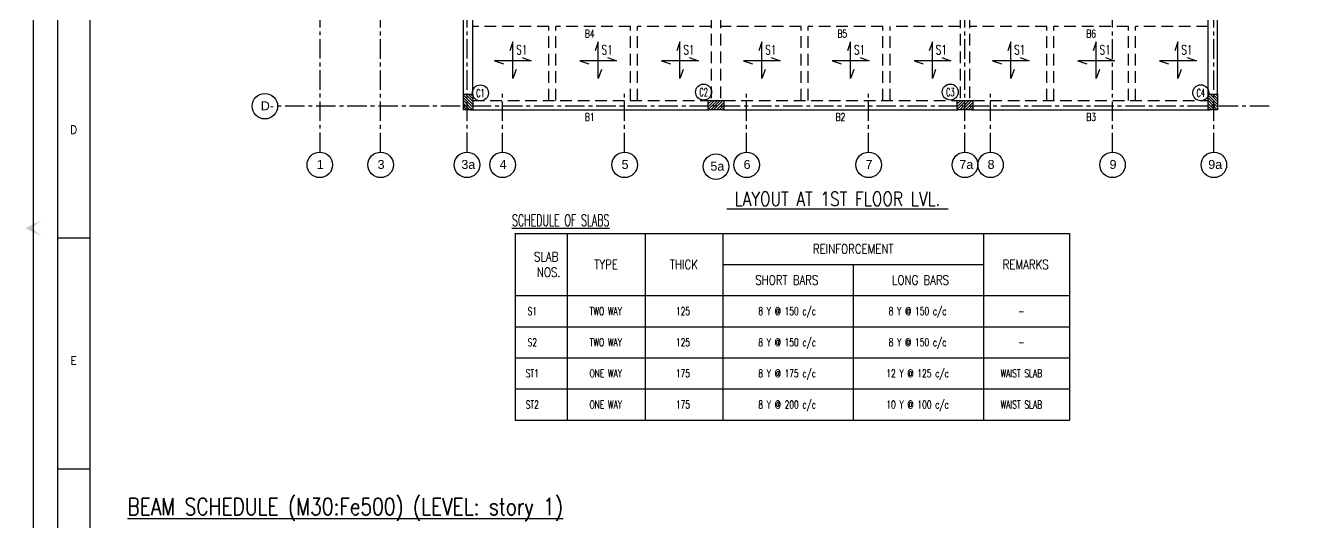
# Model space of a CAD drawing. Header units: millimetres. Extents: x 2659630 to 6742168, y -2425387 to -732288.
# Drawn here: x 4017028 to 4057811, y -1214830 to -1198858 of the extents above; entities that cross this region are included whole.
import ezdxf
from ezdxf.enums import TextEntityAlignment as Align

# ---------------------------------------------------------------- set-up
doc = ezdxf.new("R2010")
doc.units = ezdxf.units.MM
doc.linetypes.add('CENTER', pattern=[2, 1.25, -0.25, 0.25, -0.25])
doc.linetypes.add('HIDDEN2', pattern=[0.1875, 0.125, -0.0625])
for name, color, linetype in [('FRAME TABLE', 5, 'Continuous'), ('PNA', 8, 'Continuous'), ('S-BEAM INNER', 4, 'HIDDEN2'), ('S-BEAM NO', 3, 'Continuous'), ('S-BEAM OUTER', 4, 'Continuous'), ('S-COLUMN', 1, 'Continuous'), ('S-COLUMN CIRCLE', 9, 'Continuous'), ('S-COLUMN HATCH', 8, 'Continuous'), ('S-COLUMN NO', 2, 'Continuous'), ('S-GRIDE CIRCLE', 8, 'Continuous'), ('S-GRIDE LINE', 8, 'CENTER'), ('S-GRIDE NO', 1, 'Continuous'), ('S-SLAB MARK', 3, 'Continuous'), ('S-SLAB NO', 3, 'Continuous'), ('S-TITIL', 6, 'Continuous'), ('TEXT MIDIUM', 2, 'Continuous'), ('TEXT SCHEDULE SLAB', 4, 'Continuous'), ('TITLE', 6, 'Continuous')]:
    doc.layers.add(name, color=color, linetype=linetype)
doc.styles.add('Arial', font='arial.ttf', dxfattribs={"height": 123})
doc.styles.add('ROMANS', font='r.shx', dxfattribs={"width": 0.7})

# ---------------------------------------------------------------- blocks, each defined once
blk = doc.blocks.new('FOLDER')
at = {"layer": 'PNA'}
for points in [[(-1250, 2500), (0, 0), (0, 1000)], [(1250, 2500), (0, 0), (0, 1000)]]:
    blk.add_solid(points, dxfattribs=at)
blk = doc.blocks.new('A1_SHEET.')
at = {"flags": 128}
blk.add_lwpolyline([(0, 0), (0, 594), (841, 594), (841, 0)], close=True, dxfattribs=at)
at = {"layer": 'PNA'}
for p, q in [((7.5, 298.2), (17.5, 298.2)), ((7.5, 226.45), (17.5, 226.45))]:
    blk.add_line(p, q, dxfattribs=at)
at = {"layer": 'PNA', "color": 1}
for points in [[(7.5, 6.2), (833.5, 6.2), (833.5, 587.8), (7.5, 587.8)], [(17.5, 11.2), (828.5, 11.2), (828.5, 582.8), (17.5, 582.8)]]:
    blk.add_lwpolyline(points, close=True, dxfattribs=at)
at = {"layer": 'PNA', "xscale": 0.0020000000001672, "yscale": 0.0020000000001672, "zscale": 0.0020000000001672, "rotation": 270}
blk.add_blockref('FOLDER', (-2.5, 301.2), dxfattribs=at)
at = {"layer": 'PNA', "style": 'ROMANS'}
for s, p in [('D', (12.5, 331.8)), ('E', (12.5, 260.05))]:
    blk.add_text(s, height=2.5, dxfattribs=at).set_placement(p, align=Align.MIDDLE)

msp = doc.modelspace()

# ---------------------------------------------------------------- hatches: boundary and pattern name
at = {"layer": 'S-COLUMN HATCH', "true_color": 0x939598}
h = msp.add_hatch(dxfattribs=at)
h.set_pattern_fill('ANSI31', color=252, scale=20, angle=270)
h.set_pattern_definition([(315, (3156471.73, -4851884.89), (44.9012806, 44.9012806), [])])
h.paths.add_polyline_path([(4031101.874, -1201568.166), (4031101.874, -1201068.168), (4031401.876, -1201068.168), (4031401.876, -1201568.166)])
h = msp.add_hatch(dxfattribs=at)
h.set_pattern_fill('ANSI31', color=252, scale=20, angle=270)
h.set_pattern_definition([(315, (3180401.73, -4851884.89), (44.9012806, 44.9012806), [])])
h.paths.add_polyline_path([(4055031.871, -1201568.166), (4055031.871, -1201068.168), (4055331.874, -1201068.168), (4055331.874, -1201568.166)])
h = msp.add_hatch(dxfattribs=at)
h.set_pattern_fill('ANSI31', color=252, scale=20, angle=180)
h.set_pattern_definition([(225, (388651.69, -326638.02), (44.9012806, -44.9012806), [])])
h.paths.add_polyline_path([(4038968.417, -1201268.164), (4039468.415, -1201268.164), (4039468.415, -1201568.166), (4038968.417, -1201568.166)])
h = msp.add_hatch(dxfattribs=at)
h.set_pattern_fill('ANSI31', color=252, scale=20, angle=180)
h.set_pattern_definition([(225, (396651.764, -326638.02), (44.9012806, -44.9012806), [])])
h.paths.add_polyline_path([(4046968.488, -1201268.164), (4047468.487, -1201268.164), (4047468.487, -1201568.166), (4046968.488, -1201568.166)])

# ---------------------------------------------------------------- linework, layer by layer
at = {"layer": 'FRAME TABLE', "color": 7}
for p, q in [((4032760.792, -1205538.035), (4050572.562, -1205538.035)), ((4032760.792, -1205538.035), (4032760.792, -1211538.035)), ((4034437.803, -1205538.035), (4034437.803, -1211538.035)), ((4036937.803, -1205538.035), (4036937.803, -1211538.035)), ((4039437.803, -1205538.035), (4039437.803, -1211538.035)), ((4047819.05, -1205538.035), (4047819.05, -1211538.035)), ((4050572.562, -1205538.035), (4050572.562, -1211538.035)), ((4043628.427, -1206538.035), (4043628.427, -1211538.035)), ((4032760.792, -1207538.035), (4050572.562, -1207538.035)), ((4032760.792, -1211538.035), (4050572.562, -1211538.035))]:
    msp.add_line(p, q, dxfattribs=at)
at = {"layer": 'FRAME TABLE'}
for p, q in [((4039437.803, -1206538.035), (4047819.05, -1206538.035)), ((4032760.792, -1208538.035), (4050572.562, -1208538.035)), ((4032760.792, -1209538.035), (4050572.562, -1209538.035)), ((4032760.792, -1209538.035), (4050572.562, -1209538.035)), ((4032760.792, -1210538.035), (4050572.562, -1210538.035)), ((4032760.792, -1210538.035), (4050572.562, -1210538.035))]:
    msp.add_line(p, q, dxfattribs=at)
at = {"layer": 'S-BEAM INNER', "ltscale": 3000}
for p, q in [((4039068.421, -1196318.166), (4039068.421, -1201268.164)), ((4039368.421, -1196318.166), (4039368.421, -1201268.164)), ((4047068.488, -1196318.166), (4047068.488, -1201268.164)), ((4047368.488, -1196318.166), (4047368.488, -1201268.164)), ((4033844.081, -1198898.165), (4031401.871, -1198898.165)), ((4033844.081, -1201268.166), (4033844.081, -1198898.165)), ((4034074.081, -1201268.166), (4034074.081, -1198898.165)), ((4036471.285, -1198898.165), (4034074.081, -1198898.165)), ((4036471.285, -1201268.166), (4036471.285, -1198898.165)), ((4036701.285, -1201268.166), (4036701.285, -1198898.165)), ((4039068.421, -1198898.165), (4036701.285, -1198898.165)), ((4041955.751, -1198898.312), (4039368.421, -1198898.312)), ((4041955.751, -1201268.166), (4041955.751, -1198898.312)), ((4042185.751, -1201268.166), (4042185.751, -1198898.312)), ((4044582.956, -1198898.312), (4042185.751, -1198898.312)), ((4044582.956, -1201268.166), (4044582.956, -1198898.312)), ((4044812.956, -1201268.166), (4044812.956, -1198898.312)), ((4047068.488, -1198898.312), (4044812.956, -1198898.312)), ((4049845.752, -1198898.312), (4047368.488, -1198898.312)), ((4049845.752, -1201268.168), (4049845.752, -1198898.312)), ((4050075.752, -1201268.168), (4050075.752, -1198898.312)), ((4052472.956, -1198898.312), (4050075.752, -1198898.312)), ((4052472.956, -1201268.167), (4052472.956, -1198898.312)), ((4055031.874, -1198898.312), (4052702.956, -1198898.312)), ((4052702.956, -1201268.167), (4052702.956, -1198898.312)), ((4031401.874, -1201268.166), (4038968.417, -1201268.166)), ((4039468.415, -1201268.166), (4046968.488, -1201268.166)), ((4047468.487, -1201268.169), (4055031.871, -1201268.166))]:
    msp.add_line(p, q, dxfattribs=at)
at = {"layer": 'S-BEAM OUTER', "ltscale": 2500}
for p, q in [((4031101.871, -1201068.166), (4031101.871, -1196233.166)), ((4031401.871, -1201068.166), (4031401.871, -1196233.166)), ((4055031.871, -1201068.168), (4055031.871, -1196233.166)), ((4055331.871, -1201118.166), (4055331.871, -1196233.166)), ((4031331.874, -1201568.166), (4038993.417, -1201568.166)), ((4039443.415, -1201568.166), (4046993.483, -1201568.166)), ((4047443.482, -1201568.169), (4055101.838, -1201568.166))]:
    msp.add_line(p, q, dxfattribs=at)
at = {"layer": 'S-COLUMN', "color": 1}
for points in [[(4031101.874, -1201568.166), (4031101.874, -1201068.168), (4031401.876, -1201068.168), (4031401.876, -1201568.166)], [(4055031.871, -1201568.166), (4055031.871, -1201068.168), (4055331.874, -1201068.168), (4055331.874, -1201568.166)], [(4038968.417, -1201268.164), (4039468.415, -1201268.164), (4039468.415, -1201568.166), (4038968.417, -1201568.166)], [(4046968.488, -1201268.164), (4047468.487, -1201268.164), (4047468.487, -1201568.166), (4046968.488, -1201568.166)]]:
    msp.add_lwpolyline(points, close=True, dxfattribs=at)
at = {"layer": 'S-COLUMN CIRCLE'}
for centre in [(4031650.101, -1201026.045), (4038820.666, -1200998.988), (4046745.966, -1200998.245), (4054796.654, -1201022.638)]:
    msp.add_circle(centre, 257.143, dxfattribs=at)
at = {"layer": 'S-GRIDE CIRCLE'}
for centre in [(4024722.417, -1201453.166), (4024722.417, -1201453.166), (4024722.417, -1201453.166), (4026486.879, -1203338.727), (4026486.879, -1203338.727), (4026486.879, -1203338.727), (4028441.879, -1203338.727), (4028441.879, -1203338.727), (4028441.879, -1203338.727), (4031216.879, -1203338.727), (4031216.879, -1203338.727), (4031216.879, -1203338.727), (4032361.879, -1203338.727), (4032361.879, -1203338.727), (4032361.879, -1203338.727), (4036281.879, -1203338.727), (4036281.879, -1203338.727), (4036281.879, -1203338.727), (4039218.421, -1203394.399), (4039218.421, -1203394.399), (4039218.421, -1203394.399), (4040201.879, -1203338.727), (4040201.879, -1203338.727), (4040201.879, -1203338.727), (4044121.879, -1203338.727), (4044121.879, -1203338.727), (4044121.879, -1203338.727), (4047218.488, -1203338.727), (4047218.488, -1203338.727), (4047218.488, -1203338.727), (4048041.879, -1203338.727), (4048041.879, -1203338.727), (4048041.879, -1203338.727), (4051961.879, -1203338.727), (4051961.879, -1203338.727), (4051961.879, -1203338.727), (4055216.879, -1203338.727), (4055216.879, -1203338.727), (4055216.879, -1203338.727)]:
    msp.add_circle(centre, 409.836, dxfattribs=at)
at = {"layer": 'S-GRIDE LINE', "ltscale": 500}
for p, q in [((4026486.879, -1180299.712), (4026486.879, -1202928.891)), ((4028441.879, -1202928.891), (4028441.879, -1180299.712)), ((4031216.879, -1180299.712), (4031216.879, -1202928.891)), ((4047218.488, -1202928.891), (4047218.488, -1180488.87)), ((4051961.879, -1202928.891), (4051961.879, -1180299.712)), ((4055216.879, -1202928.891), (4055216.879, -1180299.712)), ((4032361.879, -1202928.891), (4032361.879, -1200928.891)), ((4036281.879, -1202928.891), (4036281.879, -1200928.891)), ((4040201.879, -1202928.891), (4040201.879, -1200928.891)), ((4044121.879, -1202928.891), (4044121.879, -1200928.891)), ((4048041.879, -1202928.891), (4048041.879, -1200928.891)), ((4056997.492, -1201453.166), (4025132.253, -1201453.166))]:
    msp.add_line(p, q, dxfattribs=at)
at = {"layer": 'S-SLAB MARK'}
for points in [[(4032792.981, -1200274.644), (4032691.625, -1200565.346), (4032691.625, -1199382.489), (4032590.269, -1199673.191)], [(4035535.19, -1200274.644), (4035433.834, -1200565.346), (4035433.834, -1199382.489), (4035332.478, -1199673.191)], [(4038162.395, -1200274.644), (4038061.039, -1200565.346), (4038061.039, -1199382.489), (4037959.683, -1199673.191)], [(4040794.53, -1200274.644), (4040693.174, -1200565.346), (4040693.174, -1199382.489), (4040591.819, -1199673.191)], [(4043646.86, -1200274.644), (4043545.505, -1200565.346), (4043545.505, -1199382.489), (4043444.149, -1199673.191)], [(4046274.065, -1200274.644), (4046172.709, -1200565.346), (4046172.709, -1199382.489), (4046071.353, -1199673.191)], [(4048794.595, -1200274.644), (4048693.24, -1200565.346), (4048693.24, -1199382.489), (4048591.884, -1199673.191)], [(4051536.861, -1200274.644), (4051435.505, -1200565.346), (4051435.505, -1199382.489), (4051334.149, -1199673.191)], [(4054164.066, -1200274.644), (4054062.71, -1200565.346), (4054062.71, -1199382.489), (4053961.354, -1199673.191)], [(4032992.351, -1199890.209), (4033283.053, -1199991.565), (4032100.196, -1199991.565), (4032390.898, -1200092.921)], [(4035734.56, -1199890.209), (4036025.263, -1199991.565), (4034842.406, -1199991.565), (4035133.108, -1200092.921)], [(4038361.765, -1199890.209), (4038652.467, -1199991.565), (4037469.61, -1199991.565), (4037760.312, -1200092.921)], [(4040993.901, -1199890.209), (4041284.603, -1199991.565), (4040101.746, -1199991.565), (4040392.448, -1200092.921)], [(4043846.231, -1199890.209), (4044136.933, -1199991.565), (4042954.076, -1199991.565), (4043244.778, -1200092.921)], [(4046473.436, -1199890.209), (4046764.138, -1199991.565), (4045581.281, -1199991.565), (4045871.983, -1200092.921)], [(4048993.966, -1199890.209), (4049284.668, -1199991.565), (4048101.811, -1199991.565), (4048392.513, -1200092.921)], [(4051736.232, -1199890.209), (4052026.934, -1199991.565), (4050844.077, -1199991.565), (4051134.779, -1200092.921)], [(4054363.436, -1199890.209), (4054654.138, -1199991.565), (4053471.281, -1199991.565), (4053761.983, -1200092.921)]]:
    msp.add_lwpolyline(points, dxfattribs=at)

# ---------------------------------------------------------------- block references
at = {"xscale": 103.4096789536267, "yscale": 103.4096789536267, "zscale": 103.4096789536267}
msp.add_blockref('A1_SHEET.', (4017286.329, -1236518.147), dxfattribs=at)

# ---------------------------------------------------------------- texts
at = {"layer": 'S-BEAM NO', "style": 'ROMANS', "width": 0.7}
for s, p in [('B4', (4035164.164, -1199124.879, 0)), ('B5', (4043275.834, -1199124.879, 0)), ('B6', (4051274.179, -1199124.881, 0)), ('B1', (4035164.164, -1201798.333, 0)), ('B2', (4043219.968, -1201798.333, 0)), ('B3', (4051274.179, -1201798.334, 0))]:
    msp.add_text(s, height=250, dxfattribs=at).set_placement(p, align=Align.MIDDLE_CENTER)
at = {"layer": 'S-COLUMN NO', "style": 'ROMANS', "width": 0.6}
for s, p in [('C1', (4031651.469, -1201031.575, 0)), ('C1', (4031651.469, -1201031.575, 0)), ('C1', (4031651.469, -1201031.575, 0)), ('C2', (4038822.034, -1201004.519, 0)), ('C3', (4046747.334, -1201003.776, 0)), ('C4', (4054798.022, -1201028.169, 0))]:
    msp.add_text(s, height=257.1429, dxfattribs=at).set_placement(p, align=Align.MIDDLE_CENTER)
at = {"layer": 'S-GRIDE NO', "style": 'Arial'}
for s, height, p in [('D-', 287.9195, (4024591.592, -1201586.168)), ('1', 287.919, (4026390.197, -1203468.565)), ('1', 287.919, (4026390.197, -1203468.565)), ('1', 287.919, (4026390.197, -1203468.565)), ('3', 287.919, (4028345.197, -1203468.565)), ('3a', 287.9195, (4031037.207, -1203468.565)), ('4', 287.919, (4032265.197, -1203468.565)), ('5', 287.919, (4036185.197, -1203468.565)), ('5a', 287.9195, (4039038.749, -1203524.237)), ('6', 287.919, (4040105.197, -1203468.565)), ('7', 287.919, (4044025.197, -1203468.565)), ('7a', 287.9195, (4047038.816, -1203468.565)), ('8', 287.919, (4047945.197, -1203468.565)), ('9', 287.919, (4051865.197, -1203468.565)), ('9a', 287.9195, (4055037.207, -1203468.565))]:
    msp.add_text(s, height=height, dxfattribs=at).set_placement(p)
at = {"layer": 'S-SLAB NO', "style": 'ROMANS', "width": 0.7}
for p in [(4032797.799, -1199788.583), (4035540.008, -1199788.583), (4038167.213, -1199788.583), (4040799.348, -1199788.583), (4043651.678, -1199788.583), (4046278.883, -1199788.583), (4048799.413, -1199788.583), (4051541.679, -1199788.583), (4054168.884, -1199788.583)]:
    msp.add_text('S1', height=300, dxfattribs=at).set_placement(p)
at = {"layer": 'S-TITIL', "lineweight": 30, "style": 'ROMANS', "width": 0.8}
msp.add_text('%%U LAYOUT AT 1ST FLOOR LVL. ', height=450, dxfattribs=at).set_placement((4043122.825, -1204431.829), align=Align.MIDDLE_CENTER)
at = {"layer": 'S-TITIL', "style": 'ROMANS', "width": 0.6}
msp.add_text('%%uSCHEDULE OF SLABS', height=370.06579, dxfattribs=at).set_placement((4032663.91, -1205302.727))
at = {"layer": 'TEXT MIDIUM', "style": 'ROMANS', "width": 0.8}
for s, p in [('REINFORCEMENT', (4043628.427, -1206038.035)), ('SLAB ', (4033844.191, -1206288.035)), ('NOS.', (4033844.191, -1206788.035)), ('TYPE', (4035687.803, -1206538.035)), ('THICK', (4038187.803, -1206538.035)), ('REMARKS', (4049170.218, -1206538.035)), ('SHORT BARS', (4041494.691, -1207038.035)), ('LONG BARS', (4045791.388, -1207038.035))]:
    msp.add_text(s, height=300, dxfattribs=at).set_placement(p, align=Align.MIDDLE)
at = {"layer": 'TEXT SCHEDULE SLAB', "char_height": 250, "attachment_point": 2, "style": 'ROMANS'}
for s, insert, width in [('S1', (4033316.721, -1207913.035), 457.14286), ('TWO WAY', (4035678.28, -1207913.035), 1342.85714), ('125', (4038159.232, -1207913.035), 238.09524), ('8 Y @ 150 c/c', (4041504.544, -1207913.035), 2688.02952), ('8 Y @ 150 c/c', (4045695.167, -1207913.035), 2680.59386), ('-', (4049030.461, -1207913.035), 171.42857), ('-', (4049030.461, -1207913.035), 171.42857), ('S2', (4033316.721, -1208913.035), 457.14286), ('TWO WAY', (4035678.28, -1208913.035), 1342.85714), ('125', (4038159.232, -1208913.035), 238.09524), ('8 Y @ 150 c/c', (4041504.544, -1208913.035), 2688.02952), ('8 Y @ 150 c/c', (4045695.167, -1208913.035), 2680.59386), ('-', (4049030.461, -1208913.035), 171.42857), ('-', (4049030.461, -1208913.035), 171.42857), ('ST1', (4033316.721, -1209913.035), 457.14286), ('ONE WAY', (4035678.28, -1209913.035), 1342.85714), ('175', (4038159.232, -1209913.035), 238.09524), ('8 Y @ 175 c/c', (4041504.544, -1209913.035), 2688.02952), ('12 Y @ 125 c/c', (4045695.167, -1209913.035), 2680.59386), ('WAIST SLAB', (4049030.461, -1209913.035), 2179.52557), ('ST2', (4033316.721, -1210913.035), 457.14286), ('ONE WAY', (4035678.28, -1210913.035), 1342.85714), ('175', (4038159.232, -1210913.035), 238.09524), ('8 Y @ 200 c/c', (4041504.544, -1210913.035), 2688.02952), ('10 Y @ 100 c/c', (4045695.167, -1210913.035), 2680.59386), ('WAIST SLAB', (4049030.461, -1210913.035), 2179.52557)]:
    msp.add_mtext(s, dxfattribs=dict(at, insert=insert, width=width))
at = {"layer": 'TITLE', "style": 'ROMANS', "width": 0.8}
msp.add_text('%%UBEAM SCHEDULE (M30:Fe500) (LEVEL: story 1)', height=547.2, dxfattribs=at).set_placement((4020307.051, -1214589.246))

doc.saveas('drawing.dxf')
